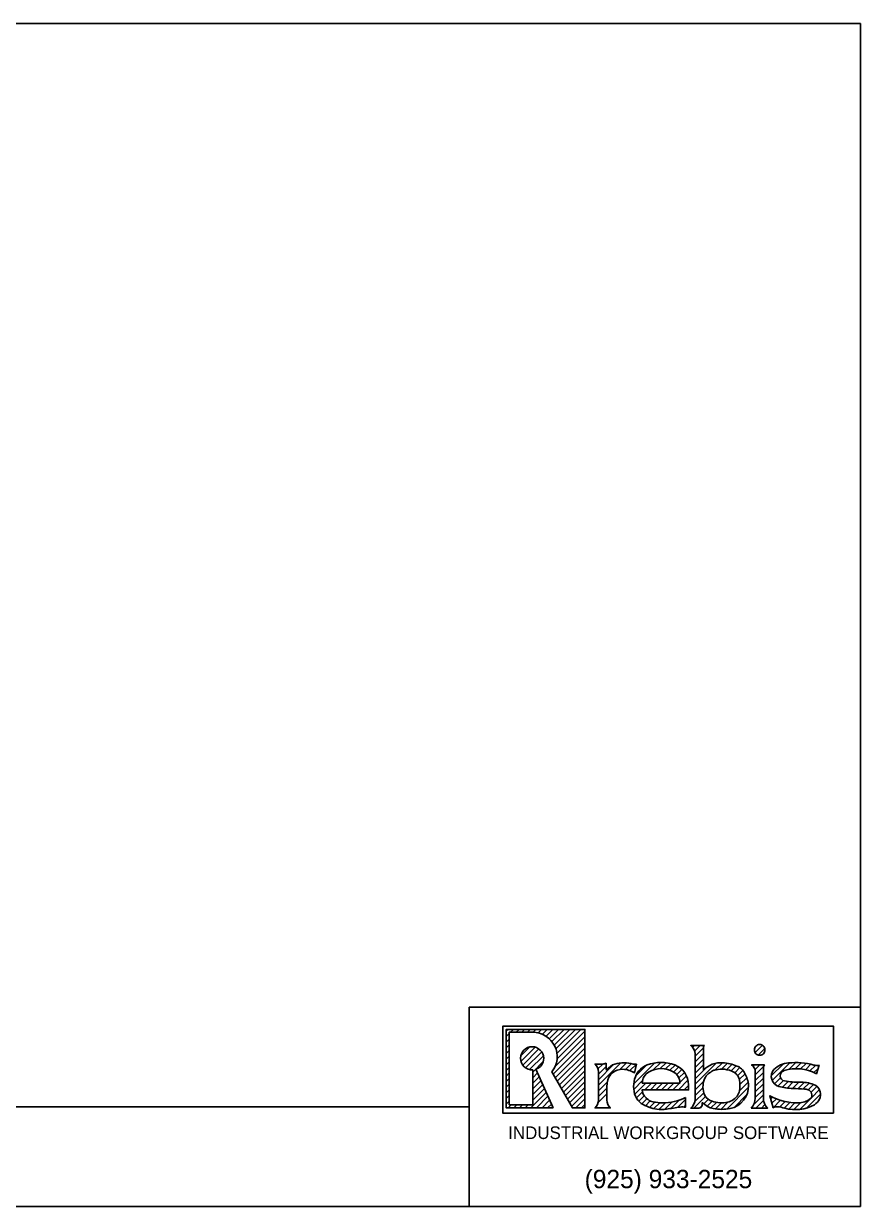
# Model space of a CAD drawing. Extents: x -1614 to 297846, y -601 to 211160.
# Drawn here: x 148116 to 297846, y -601 to 211160 of the extents above; entities that cross this region are included whole.
import ezdxf
from ezdxf.enums import TextEntityAlignment as Align

# ---------------------------------------------------------------- set-up
doc = ezdxf.new("R2010")
doc.units = 0
doc.layers.get('0').update_dxf_attribs({"linetype": 'CONTINUOUS'})
doc.layers.add('BORDER', color=7, linetype='CONTINUOUS')
doc.layers.add('BORDERTXT', color=7, linetype='CONTINUOUS')

# ---------------------------------------------------------------- blocks, each defined once
blk = doc.blocks.new('*X23')
at = {"color": 0}
for p, q in [((331.129864, 44.044511), (331.502419, 44.417066)), ((331.129864, 42.630297), (331.888359, 43.388792)), ((331.129864, 41.216084), (331.888359, 41.974579)), ((332.204101, 43.704534), (332.916632, 44.417066)), ((333.618315, 43.704534), (334.330846, 44.417066)), ((335.032528, 43.704534), (335.74506, 44.417066)), ((336.446742, 43.704534), (337.159273, 44.417066)), ((337.860322, 43.703901), (338.573487, 44.417066)), ((339.124413, 43.553778), (339.9877, 44.417066)), ((340.192309, 43.207461), (341.401914, 44.417066)), ((341.114316, 42.715254), (342.816127, 44.417066)), ((341.912172, 42.098897), (344.230341, 44.417066)), ((342.593724, 41.366236), (345.644555, 44.417066)), ((343.156834, 40.515132), (347.058768, 44.417066)), ((343.394219, 35.095662), (350.852803, 42.554246)), ((343.588377, 39.532461), (348.472982, 44.417066)), ((343.857004, 38.386874), (349.887195, 44.417066)), ((343.886562, 37.002219), (350.852803, 43.96846)), ((331.129864, 39.80187), (331.888359, 40.560365)), ((331.129864, 38.387657), (331.888359, 39.146152)), ((334.768549, 37.783701), (337.008172, 40.023324)), ((334.808411, 36.409349), (338.382523, 39.983462)), ((335.269556, 35.45628), (339.335592, 39.522317)), ((335.991574, 34.764085), (340.027788, 38.800299)), ((342.920758, 33.207988), (350.852803, 41.140032)), ((343.433256, 32.306272), (350.852803, 39.725819)), ((377.92977, 39.932728), (378.370102, 40.37306)), ((378.430439, 39.019184), (379.784315, 40.37306)), ((378.536726, 37.711258), (380.613021, 39.787552)), ((393.58202, 38.614416), (395.408711, 40.441107)), ((394.37553, 37.993713), (396.016407, 39.63459)), ((331.129864, 36.973443), (331.888359, 37.731938)), ((331.129864, 35.55923), (331.888359, 36.317724)), ((336.981176, 34.339473), (340.452399, 37.810697)), ((337.778597, 33.722681), (340.399569, 36.343653)), ((343.945753, 31.404556), (350.852803, 38.311605)), ((344.458251, 30.50284), (350.852803, 36.897392)), ((353.662221, 35.46417), (353.934054, 35.736003)), ((354.142106, 34.529841), (355.348268, 35.736003)), ((354.244083, 30.389177), (359.8808, 36.025894)), ((359.652613, 34.383493), (361.313004, 36.043885)), ((361.03703, 34.353697), (362.537895, 35.854563)), ((362.17145, 34.073904), (363.790649, 35.693102)), ((363.133602, 30.793415), (368.337121, 35.996934)), ((368.009664, 34.255263), (369.891247, 36.136847)), ((369.744925, 34.576311), (371.226317, 36.057703)), ((371.074308, 34.49148), (372.41237, 35.829542)), ((378.536726, 36.297044), (380.613021, 38.373338)), ((378.536726, 34.882831), (380.613021, 36.959125)), ((378.536726, 30.64019), (383.85381, 35.957274)), ((383.561094, 34.250344), (385.385109, 36.074359)), ((385.159954, 34.434991), (386.659177, 35.934214)), ((386.466748, 34.327571), (387.811017, 35.67184)), ((397.658853, 32.791754), (400.598784, 35.731685)), ((397.870212, 31.5889), (402.324162, 36.042849)), ((402.083307, 34.38778), (403.80327, 36.107744)), ((403.659238, 34.549498), (405.162903, 36.053163)), ((405.02264, 34.498687), (406.427274, 35.903321)), ((406.240195, 34.302028), (407.612089, 35.673923)), ((331.129864, 34.145016), (331.888359, 34.903511)), ((331.129864, 32.730803), (331.888359, 33.489297)), ((337.778597, 32.308468), (338.976046, 33.505917)), ((344.970749, 29.601124), (350.852803, 35.483178)), ((345.483246, 28.699408), (350.852803, 34.068965)), ((354.244083, 31.803391), (358.047588, 35.606895)), ((354.244083, 33.217605), (356.181958, 35.155479)), ((363.154056, 33.642296), (363.420157, 33.908397)), ((363.605181, 32.679207), (366.363565, 35.437591)), ((372.189838, 34.192796), (373.483503, 35.486461)), ((373.152307, 33.741052), (374.421486, 35.010231)), ((373.924135, 33.098666), (375.214516, 34.389047)), ((374.470629, 32.230947), (375.872716, 33.633034)), ((374.728188, 31.074292), (376.390449, 32.736553)), ((378.536726, 33.468617), (380.613021, 35.544911)), ((378.536726, 32.054403), (381.346483, 34.864161)), ((387.581497, 34.028106), (388.864137, 35.310747)), ((388.506099, 33.538495), (389.795886, 34.828282)), ((389.190176, 32.808358), (390.533405, 34.151587)), ((389.622478, 31.826447), (391.083702, 33.287671)), ((393.054593, 35.258562), (393.324405, 35.528374)), ((393.563909, 34.353664), (394.738618, 35.528374)), ((393.624465, 33.000006), (395.736424, 35.111966)), ((393.624465, 31.585793), (395.660542, 33.62187)), ((407.345288, 33.992908), (408.759767, 35.407387)), ((408.357096, 33.590502), (409.396699, 34.630105)), ((331.129864, 31.316589), (331.888359, 32.075084)), ((331.129864, 29.902375), (331.888359, 30.66087)), ((337.778597, 30.894254), (339.410669, 32.526326)), ((337.778597, 29.48004), (339.845291, 31.546734)), ((337.778597, 28.065827), (340.279913, 30.567143)), ((345.995744, 27.797692), (350.852803, 32.654751)), ((346.508242, 26.895976), (350.852803, 31.240537)), ((347.020739, 25.99426), (350.852803, 29.826324)), ((354.244083, 28.974964), (356.501022, 31.231902)), ((354.244083, 27.56075), (356.389587, 29.706254)), ((363.134465, 29.380064), (365.317382, 31.562982)), ((363.364357, 28.195742), (366.12914, 30.960526)), ((365.882319, 29.299491), (367.543354, 30.960526)), ((367.296532, 29.299491), (368.957568, 30.960526)), ((368.710746, 29.299491), (370.371781, 30.960526)), ((370.124959, 29.299491), (371.785995, 30.960526)), ((371.539173, 29.299491), (373.200208, 30.960526)), ((372.953386, 29.299491), (374.614422, 30.960526)), ((374.3676, 29.299491), (376.742492, 31.674383)), ((375.781813, 29.299491), (376.863591, 30.381268)), ((378.536726, 29.225976), (380.674784, 31.364034)), ((378.536726, 27.811763), (380.495022, 29.770058)), ((386.466562, 24.42789), (391.93065, 29.891978)), ((389.663626, 29.039168), (391.824136, 31.199678)), ((389.776986, 30.566742), (391.51769, 32.307446)), ((393.624465, 30.171579), (395.660542, 32.207656)), ((393.624465, 28.757366), (395.660542, 30.793442)), ((398.450487, 30.75496), (399.995978, 32.300451)), ((399.31397, 30.20423), (400.692295, 31.582555)), ((400.430084, 29.906131), (401.877078, 31.353125)), ((401.637071, 29.698904), (403.165109, 31.226942)), ((402.944446, 29.592066), (404.537729, 31.185348)), ((404.313896, 29.547302), (405.907531, 31.140937)), ((405.664346, 29.483539), (407.126767, 30.945959)), ((406.87892, 29.283899), (408.228495, 30.633473)), ((407.65666, 28.647425), (409.120273, 30.111038)), ((331.129864, 28.488162), (331.888359, 29.246657)), ((331.129864, 27.073948), (331.888359, 27.832443)), ((337.272841, 24.731643), (341.149158, 28.607961)), ((337.778597, 26.651613), (340.714536, 29.587552)), ((338.687054, 24.731643), (341.58378, 27.62837)), ((347.533237, 25.092545), (350.852803, 28.41211)), ((348.586549, 24.731643), (350.852803, 26.997897)), ((354.178576, 26.081029), (356.389587, 28.292041)), ((363.765174, 27.182346), (365.302753, 28.719925)), ((364.373065, 26.376024), (365.733486, 27.736445)), ((365.174609, 25.763354), (366.448099, 27.036844)), ((374.142083, 24.831333), (376.114383, 26.803633)), ((378.215824, 24.662433), (381.128265, 27.574875)), ((378.48325, 26.344073), (380.684172, 28.544995)), ((380.710879, 25.743275), (381.834685, 26.867081)), ((388.312154, 24.859269), (391.531229, 28.078344)), ((393.215945, 25.520418), (395.660542, 27.965015)), ((393.624465, 27.343152), (395.660542, 29.379229)), ((397.49435, 26.970397), (397.947284, 27.423331)), ((397.813549, 25.875382), (398.936898, 26.998731)), ((404.774416, 24.350967), (407.376277, 26.952829)), ((406.556419, 24.718757), (409.984765, 28.147103)), ((407.703881, 27.280432), (409.724967, 29.301519)), ((331.129864, 25.659735), (331.888359, 26.41823)), ((331.615986, 24.731643), (332.397735, 25.513392)), ((333.0302, 24.731643), (333.811948, 25.513392)), ((334.444413, 24.731643), (335.226162, 25.513392)), ((335.858627, 24.731643), (336.640376, 25.513392)), ((340.101268, 24.731643), (342.018403, 26.648778)), ((341.515481, 24.731643), (342.453025, 25.669187)), ((350.000763, 24.731643), (350.852803, 25.583683)), ((366.093172, 25.267703), (367.290223, 26.464755)), ((367.095122, 24.85544), (368.406778, 26.167096)), ((368.19254, 24.538644), (369.676804, 26.022908)), ((369.408141, 24.340032), (371.068301, 26.000192)), ((370.818209, 24.335886), (372.651237, 26.168914)), ((372.466765, 24.570229), (374.564597, 26.66806)), ((375.677863, 24.952899), (376.114383, 25.389419)), ((379.664002, 24.696398), (380.249246, 25.281642)), ((381.532655, 25.150838), (382.783914, 26.402096)), ((382.510427, 24.714396), (383.891416, 26.095385)), ((383.672642, 24.462397), (385.178929, 25.968684)), ((384.979607, 24.355149), (386.776778, 26.152319)), ((393.772173, 24.662433), (395.7057, 26.59596)), ((395.186387, 24.662433), (396.060507, 25.536554)), ((396.6006, 24.662433), (396.657686, 24.719519)), ((398.132748, 24.780367), (399.987261, 26.634881)), ((399.70154, 24.934946), (401.105245, 26.338651)), ((400.874312, 24.693504), (402.300519, 26.119711)), ((402.024466, 24.429445), (403.587157, 25.992136)), ((403.306184, 24.29695), (405.014841, 26.005607))]:
    blk.add_line(p, q, dxfattribs=at)
blk = doc.blocks.new('A3BORD')
for p, q in [((418, 293), (-2, 293)), ((418, -4), (418, 293)), ((319.785726, 21), (-2, 21)), ((-2, -4), (418, -4))]:
    blk.add_line(p, q)
at = {"layer": 'BORDER'}
for p, q in [((319.785726, 46), (319.785726, -4)), ((418, 46), (319.785726, 46))]:
    blk.add_line(p, q, dxfattribs=at)
at = {"layer": 'BORDER', "color": 2}
blk.add_lwpolyline([(411.280051, 19.416657), (328.228279, 19.416657), (328.228279, 41.217747), (411.280051, 41.217747)], close=True, dxfattribs=at)
for points in [[(340.868992, 20.731643), (329.129864, 20.731643), (329.129864, 40.417066), (348.852803, 40.417066), (348.852803, 20.731643), (345.738358, 20.731643), (340.600639, 29.771223, 0.625792), (335.772149, 39.704534), (329.888359, 39.704534), (329.888359, 21.513392), (335.778597, 21.513392), (335.778597, 30.27462, -0.430956), (332.704879, 33.17846, -1), (338.521947, 33.17846, -0.319544), (336.565913, 30.430313)], [(378.882542, 36.37306), (375.435697, 36.37306, -0.248738), (376.536726, 34.296766), (376.536726, 22.887654, -0.23507), (375.429369, 20.662433), (377.424947, 20.662433, 0.358232), (378.266972, 21.354532), (378.266972, 21.97742), (378.377917, 22.06594, 0.155153), (381.077331, 20.565384, 0.100081), (385.324273, 20.565384, 0.367502), (389.935239, 26.422198, 0.103451), (389.031016, 29.385261, 0.185145), (387.037554, 31.239341, 0.085882), (383.452152, 32.071078, 0.21048), (378.613021, 30.245353), (378.613021, 36.027011, -0.343482)], [(394.062068, 35.285948, 0.097666), (393.960699, 35.799953, 0.098146), (393.672746, 36.234618, 0.098832), (393.240924, 36.525636, 0.099322), (392.732839, 36.62757, 0.099322), (392.224754, 36.525636, 0.098832), (391.792932, 36.234618, 0.098146), (391.504979, 35.799953, 0.097666), (391.40361, 35.285948, 0.097666), (391.504979, 34.771943, 0.098146), (391.792932, 34.337278, 0.098832), (392.224754, 34.046259, 0.099322), (392.732839, 33.944325, 0.099322), (393.240924, 34.046259, 0.098832), (393.672746, 34.337278, 0.098146), (393.960699, 34.771943, 0.097666)], [(374.114383, 23.33838, -0.125712), (368.333938, 21.993498, -0.042079), (365.966042, 22.244542, -0.119492), (364.746217, 22.800427, -0.004554), (364.208059, 23.23079, -0.230351), (363.248443, 25.299491), (374.322012, 25.299491, -0.104231), (374.863591, 25.185353), (374.863591, 26.548167, 0.311025), (371.455256, 31.497336, 0.184365), (364.513015, 31.497336, 0.215012), (361.535207, 28.50273, 0.181459), (361.535207, 23.679084, 0.16298), (363.006173, 21.867975, 0.104074), (366.934727, 20.39757, 0.075515), (369.3385, 20.39757, 0.001703), (372.800651, 20.935523, -0.104043), (374.114383, 20.870063)], [(383.232173, 30.43841, -0.093134), (385.748015, 29.965687, -0.259415), (387.658541, 27.658802, -0.092287), (387.658541, 25.011556, -0.120341), (387.053226, 23.669025, -0.193076), (384.253642, 22.042859, -0.142578), (380.319092, 22.591217, -0.215684), (378.730139, 24.387563, -0.198402), (379.108462, 28.471884, -0.142447), (380.111015, 29.511874, 0.026705), (380.754163, 29.92787, -0.110202), (381.454059, 30.230412, -0.036038)], [(390.569801, 20.662433, 0.202932), (391.624465, 23.153987), (391.624465, 29.867338, 0.253438), (390.724737, 31.528374), (393.908388, 31.528374, 0.127076), (393.660542, 30.568933), (393.660542, 23.153987, 0.202932), (394.715205, 20.662433)]]:
    blk.add_lwpolyline(points, format="xyb", close=True, dxfattribs=at)
for points in [[(351.413566, 20.731643), (355.220105, 20.731643, -0.205258), (354.389587, 22.669518), (354.389587, 26.268428, 0.008437), (354.477369, 27.039544, -0.402584), (358.41773, 30.418565, -0.11855), (361.337997, 29.53882), (361.818041, 31.698195, -0.120179), (360.977964, 31.738183, 0.144379), (356.417546, 31.738183, 0.180901), (354.389587, 30.213387), (354.181958, 30.421017), (354.181958, 31.943632, -0.126933), (353.377268, 31.736003), (351.413566, 31.736003, -0.205258), (352.244083, 29.798128), (352.244083, 22.669518, -0.205258), (351.413566, 20.731643), (355.220105, 20.731643)], [(363.248443, 26.960526), (372.730187, 26.960526, 0.272722), (371.060606, 29.793817, 0.258438), (364.961481, 29.793817, 0.266656), (363.248443, 26.960526, -0.250381)], [(407.665625, 31.467298), (406.965413, 29.28747, 0.200698), (398.842958, 30.087407, 0.787639), (399.003006, 27.487612, 0.04774), (402.764143, 27.187635, -0.087881), (406.245195, 26.62768, -0.256295), (407.905697, 24.787824, -0.336114), (406.465262, 21.528081, -0.196578), (399.043018, 20.648151, 0.042488), (397.122438, 21.008122, 0.181758), (396.142141, 20.748143), (395.261875, 23.767905, 0.122342), (402.384028, 21.968047, 0.172117), (405.524978, 23.06796, 0.130804), (405.745044, 23.367936, 0.228665), (405.645014, 24.667834, 0.176728), (404.924796, 25.267787, 0.071856), (403.9445, 25.467771, 0.00793), (401.083635, 25.587762, -0.062713), (397.542565, 26.127719, -0.555392), (396.322196, 30.367385, -0.117025), (398.002704, 31.527294, -0.065621), (399.963296, 32.007256, -0.09545), (406.345226, 31.487297, 0.128944), (407.665625, 31.467298, -0.40199)]]:
    blk.add_lwpolyline(points, format="xyb", dxfattribs=at)
blk.add_blockref('*X23', (-2, -4), dxfattribs=at)
at = {"flags": 9}
blk.add_attdef('SCL', (329.634147, 57.400283), '', height=5, dxfattribs=at)
at = {"layer": 'BORDERTXT', "color": 2}
for s, height, p in [('INDUSTRIAL WORKGROUP SOFTWARE', 3.175, (369.834994, 12.900472)), ('(925) 933-2525', 4.600569, (369.834994, 0.562319))]:
    blk.add_text(s, height=height, dxfattribs=at).set_placement(p, align=Align.CENTER)

msp = doc.modelspace()

# ---------------------------------------------------------------- block references
at = {"layer": 'BORDER', "xscale": 713, "yscale": 713, "zscale": 713}
msp.add_blockref('A3BORD', (-187.537536, 2250.862548, -304.799987), dxfattribs=at)

doc.saveas('drawing.dxf')
